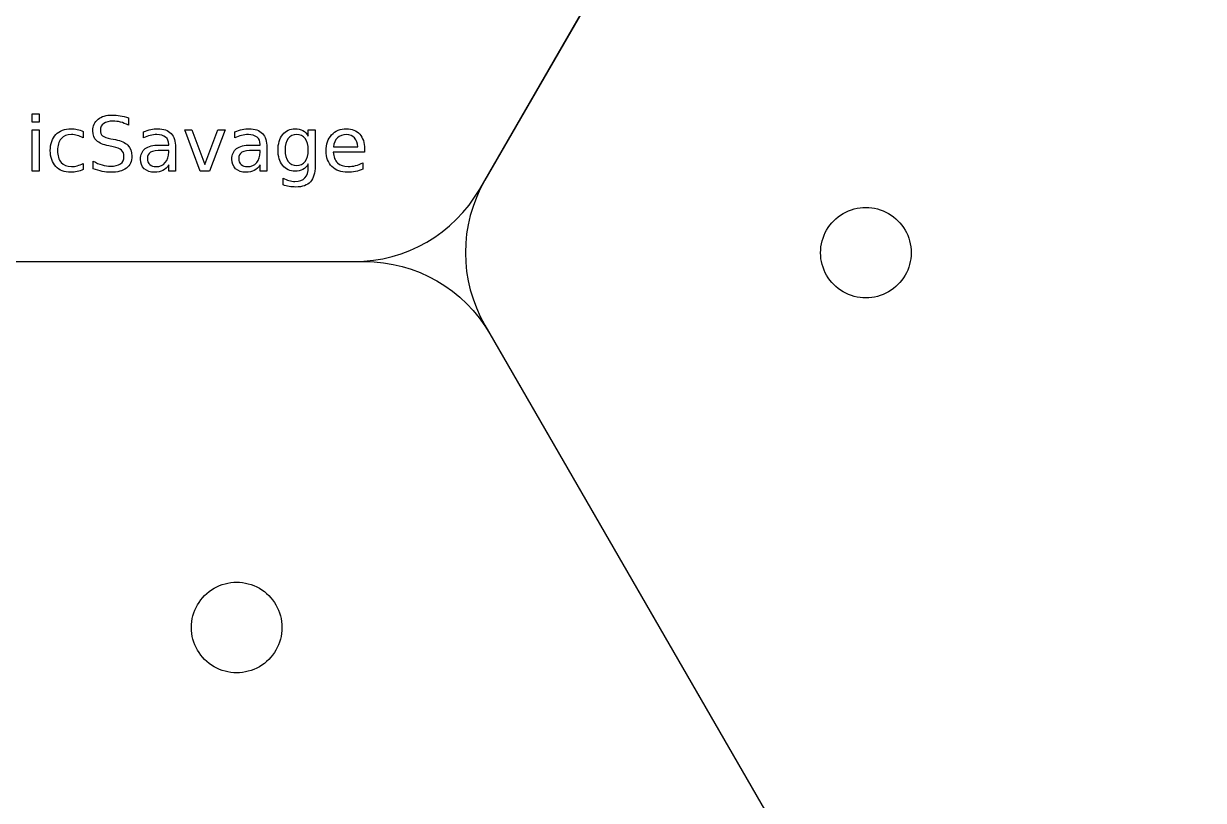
# Model space of a CAD drawing. Extents: x 5 to 486, y 5 to 284.
# Drawn here: x 59 to 91.56, y 90.38 to 111.84 of the extents above; entities that cross this region are included whole.
import ezdxf

# ---------------------------------------------------------------- set-up
doc = ezdxf.new("R2010")
doc.units = 0
doc.layers.add('Layer_1', color=7, linetype='CONTINUOUS')

msp = doc.modelspace()

# ---------------------------------------------------------------- linework, layer by layer
at = {"layer": 'Layer_1', "color": 7}
for p, q in [((71.585868, 107.265026), (91.276468, 141.370146)), ((91.417568, 141.614116), (71.726968, 107.508995)), ((80.992258, 105.508996), (80.992258, 105.508996)), ((28.740578, 105.265026), (68.121768, 105.265026)), ((56.712638, 105.265436), (68.403238, 105.265436)), ((71.726968, 103.508995), (91.417568, 69.403878)), ((71.867338, 103.265436), (91.557938, 69.160316)), ((63.627634, 95.158926), (63.627634, 95.158926))]:
    msp.add_line(p, q, dxfattribs=at)
at = {"layer": 'Layer_1', "color": 3}
for p, q in [((59.235315, 109.347519), (59.423281, 109.347519)), ((59.235315, 109.109492), (59.235315, 109.347519)), ((59.423281, 109.109492), (59.235315, 109.109492)), ((59.423281, 109.347519), (59.423281, 109.109492)), ((61.890349, 109.233125), (61.890349, 109.233102)), ((61.890349, 109.233102), (61.890349, 109.031855)), ((59.235315, 108.902117), (59.423281, 108.902117)), ((59.235315, 107.757967), (59.235315, 108.902117)), ((59.423281, 108.902117), (59.423281, 107.757967)), ((60.638934, 108.858214), (60.638934, 108.85819)), ((60.638934, 108.85819), (60.638934, 108.68248)), ((62.308169, 108.676388), (62.308169, 108.850053)), ((63.444141, 108.902117), (63.643343, 108.902117)), ((63.873197, 107.757967), (63.444141, 108.902117)), ((63.643343, 108.902117), (64.00089, 107.941849)), ((64.00089, 107.941849), (64.358437, 108.902117)), ((64.557639, 108.902117), (64.128589, 107.757967)), ((64.358437, 108.902117), (64.557639, 108.902117)), ((64.829376, 108.676388), (64.829376, 108.850053)), ((66.853087, 108.728411), (66.853087, 108.902076)), ((66.853087, 108.902076), (67.041053, 108.902076)), ((67.041053, 108.902076), (67.041053, 107.899966)), ((61.47151, 108.434248), (61.345856, 108.458784)), ((61.407154, 108.655894), (61.531783, 108.630351)), ((62.739264, 108.480232), (63.002828, 108.480232)), ((63.002828, 108.480232), (63.002828, 108.498604)), ((65.260471, 108.480232), (65.524035, 108.480232)), ((65.524035, 108.480232), (65.524035, 108.498604)), ((67.548766, 108.43119), (68.218913, 108.432209)), ((63.002828, 108.333159), (62.815882, 108.333106)), ((63.002828, 108.291259), (63.002828, 108.333159)), ((63.190794, 108.410809), (63.190794, 108.410743)), ((63.190794, 108.410743), (63.190794, 107.757967)), ((65.524035, 108.333159), (65.337089, 108.333106)), ((65.524035, 108.291259), (65.524035, 108.333159)), ((65.712001, 108.410809), (65.712001, 108.410743)), ((65.712001, 108.410743), (65.712001, 107.757967)), ((66.853087, 108.343323), (66.853087, 108.343323)), ((68.406879, 108.285095), (67.542638, 108.285095)), ((68.406879, 108.377033), (68.406879, 108.285095)), ((68.406879, 108.377033), (68.406879, 108.377033)), ((60.638934, 107.975547), (60.638934, 107.801882)), ((60.914761, 107.825381), (60.914761, 108.037865)), ((63.002828, 107.757967), (63.002828, 107.931632)), ((65.524035, 107.757967), (65.524035, 107.931632)), ((66.853087, 107.866256), (66.853087, 107.959214)), ((68.362952, 107.993937), (68.362952, 107.816189)), ((59.423281, 107.757967), (59.235315, 107.757967)), ((63.190794, 107.757967), (63.002828, 107.757967)), ((64.128589, 107.757967), (63.873197, 107.757967)), ((65.712001, 107.757967), (65.524035, 107.757967)), ((66.156383, 107.383055), (66.156383, 107.565918))]:
    msp.add_line(p, q, dxfattribs=at)
for points in [[(60.908633, 108.875578), (60.908633, 109.010426), (60.955964, 109.116669), (61.050626, 109.194307)], [(61.050626, 109.194307), (61.145972, 109.271944), (61.277073, 109.310763), (61.443928, 109.310763)], [(61.467421, 109.143178), (61.35505, 109.143178), (61.268218, 109.121387), (61.206926, 109.077803)], [(61.443928, 109.310763), (61.515437, 109.310763), (61.588308, 109.304303), (61.662539, 109.291383)], [(61.668673, 109.11562), (61.599207, 109.133992), (61.532122, 109.143178), (61.467421, 109.143178)], [(61.662539, 109.291383), (61.736775, 109.278463), (61.812712, 109.259044), (61.890349, 109.233125)], [(61.890349, 109.031855), (61.812028, 109.06931), (61.738136, 109.097232), (61.668673, 109.11562)], [(59.733836, 108.329011), (59.733836, 108.515613), (59.784913, 108.662378), (59.887066, 108.769304)], [(59.887066, 108.769304), (59.989903, 108.876226), (60.13054, 108.929687), (60.308975, 108.929687)], [(60.317142, 108.770323), (60.195238, 108.770323), (60.100573, 108.731505), (60.033149, 108.653867)], [(60.308975, 108.929687), (60.366862, 108.929687), (60.423387, 108.923563), (60.478551, 108.911315)], [(60.478551, 108.747862), (60.42543, 108.762836), (60.371627, 108.770323), (60.317142, 108.770323)], [(60.478551, 108.911315), (60.533715, 108.899739), (60.587176, 108.882038), (60.638934, 108.858214)], [(61.011807, 108.602822), (60.943024, 108.668203), (60.908633, 108.759122), (60.908633, 108.875578)], [(61.206926, 109.077803), (61.146314, 109.034215), (61.116008, 108.97224), (61.116008, 108.891876)], [(61.116008, 108.891876), (61.116008, 108.824452), (61.136098, 108.773373), (61.17628, 108.73864)], [(62.308169, 108.850053), (62.376952, 108.876604), (62.443692, 108.896359), (62.50839, 108.909318)], [(62.677972, 108.770341), (62.61259, 108.770341), (62.548914, 108.762518), (62.486942, 108.746872)], [(62.50839, 108.909318), (62.573092, 108.922949), (62.636089, 108.929764), (62.697381, 108.929764)], [(62.917018, 108.698832), (62.860491, 108.746505), (62.780809, 108.770341), (62.677972, 108.770341)], [(62.697381, 108.929764), (62.862873, 108.929764), (62.986483, 108.886858), (63.06821, 108.801046)], [(63.06821, 108.801046), (63.149932, 108.715234), (63.190794, 108.585155), (63.190794, 108.410809)], [(64.829376, 108.850053), (64.898159, 108.876604), (64.964902, 108.896359), (65.029603, 108.909318)], [(65.199179, 108.770341), (65.133802, 108.770341), (65.070125, 108.762518), (65.008149, 108.746872)], [(65.029603, 108.909318), (65.094301, 108.922949), (65.157296, 108.929764), (65.218588, 108.929764)], [(65.438225, 108.698832), (65.381698, 108.746505), (65.302016, 108.770341), (65.199179, 108.770341)], [(65.218588, 108.929764), (65.384081, 108.929764), (65.50769, 108.886858), (65.589417, 108.801046)], [(65.589417, 108.801046), (65.67114, 108.715234), (65.712001, 108.585155), (65.712001, 108.410809)], [(66.018473, 108.343306), (66.018473, 108.520374), (66.061377, 108.662372), (66.147185, 108.769298)], [(66.147185, 108.769298), (66.232997, 108.87622), (66.346052, 108.929681), (66.486348, 108.929681)], [(66.532314, 108.77238), (66.43152, 108.77238), (66.352861, 108.734922), (66.296338, 108.660007)], [(66.486348, 108.929681), (66.570793, 108.929681), (66.643324, 108.912988), (66.70394, 108.879602)], [(66.768297, 108.660007), (66.712449, 108.734922), (66.633788, 108.77238), (66.532314, 108.77238)], [(66.70394, 108.879602), (66.764553, 108.846216), (66.814269, 108.795819), (66.853087, 108.728411)], [(67.3465, 108.318805), (67.3465, 108.506091), (67.396897, 108.654559), (67.497691, 108.764207)], [(67.497691, 108.764207), (67.599165, 108.874535), (67.735712, 108.929699), (67.907332, 108.929699)], [(67.909377, 108.770347), (67.804497, 108.770347), (67.72039, 108.740722), (67.657055, 108.681473)], [(67.907332, 108.929699), (68.061248, 108.929699), (68.182815, 108.879984), (68.272033, 108.780552)], [(68.132078, 108.678409), (68.076234, 108.739701), (68.002001, 108.770347), (67.909377, 108.770347)], [(68.272033, 108.780552), (68.36193, 108.681801), (68.406879, 108.547294), (68.406879, 108.377033)], [(60.033149, 108.653867), (59.965729, 108.576909), (59.932019, 108.468624), (59.932019, 108.329011)], [(60.638934, 108.68248), (60.585813, 108.711757), (60.532352, 108.733551), (60.478551, 108.747862)], [(61.345856, 108.458784), (61.191944, 108.489444), (61.080595, 108.537456), (61.011807, 108.602822)], [(61.17628, 108.73864), (61.217142, 108.704582), (61.2941, 108.677), (61.407154, 108.655894)], [(61.697275, 108.33924), (61.651645, 108.381464), (61.57639, 108.413134), (61.47151, 108.434248)], [(61.531783, 108.630351), (61.685698, 108.601074), (61.79909, 108.549315), (61.871959, 108.475076)], [(61.871959, 108.475076), (61.945511, 108.401524), (61.982287, 108.302772), (61.982287, 108.178821)], [(62.486942, 108.746872), (62.424967, 108.731226), (62.365375, 108.707731), (62.308169, 108.676388)], [(62.353115, 108.38216), (62.439607, 108.447541), (62.568323, 108.480232), (62.739264, 108.480232)], [(63.002828, 108.498604), (63.002828, 108.585096), (62.974225, 108.651838), (62.917018, 108.698832)], [(65.008149, 108.746872), (64.946174, 108.731226), (64.886583, 108.707731), (64.829376, 108.676388)], [(64.874323, 108.38216), (64.960814, 108.447541), (65.08953, 108.480232), (65.260471, 108.480232)], [(65.524035, 108.498604), (65.524035, 108.585096), (65.495432, 108.651838), (65.438225, 108.698832)], [(66.296338, 108.660007), (66.240491, 108.585092), (66.212567, 108.479531), (66.212567, 108.343323)], [(66.853087, 108.343323), (66.853087, 108.479531), (66.824824, 108.585092), (66.768297, 108.660007)], [(67.657055, 108.681473), (67.594396, 108.62222), (67.5583, 108.538792), (67.548766, 108.43119)], [(68.218913, 108.432209), (68.217728, 108.535046), (68.188783, 108.617113), (68.132078, 108.678409)], [(59.886047, 107.890762), (59.784573, 107.999048), (59.733836, 108.145131), (59.733836, 108.329011)], [(59.932019, 108.329011), (59.932019, 108.189398), (59.965729, 108.080771), (60.033149, 108.003129)], [(61.670712, 107.965354), (61.73473, 108.011663), (61.76674, 108.077724), (61.76674, 108.163536)], [(61.76674, 108.163536), (61.76674, 108.238448), (61.743585, 108.297015), (61.697275, 108.33924)], [(61.982287, 108.178821), (61.982287, 108.031037), (61.932572, 107.919006), (61.83314, 107.842728)], [(62.224397, 108.091014), (62.224397, 108.21973), (62.267303, 108.316778), (62.353115, 108.38216)], [(62.500218, 108.281012), (62.441652, 108.246283), (62.412369, 108.187033), (62.412369, 108.103264)], [(62.815882, 108.333106), (62.664009, 108.333106), (62.558788, 108.315741), (62.500218, 108.281012)], [(62.90782, 107.996029), (62.971159, 108.070261), (63.002828, 108.168671), (63.002828, 108.291259)], [(64.745611, 108.091014), (64.745611, 108.21973), (64.788515, 108.316778), (64.874323, 108.38216)], [(65.021431, 108.281012), (64.962861, 108.246283), (64.933576, 108.187033), (64.933576, 108.103264)], [(65.337089, 108.333106), (65.18522, 108.333106), (65.080001, 108.315741), (65.021431, 108.281012)], [(65.429033, 107.996029), (65.492368, 108.070261), (65.524035, 108.168671), (65.524035, 108.291259)], [(66.147185, 107.918338), (66.061377, 108.025261), (66.018473, 108.166917), (66.018473, 108.343306)], [(66.212567, 108.343323), (66.212567, 108.207796), (66.240491, 108.102574), (66.296338, 108.027659)], [(66.768297, 108.027659), (66.824824, 108.102574), (66.853087, 108.207796), (66.853087, 108.343323)], [(67.505864, 107.887704), (67.399621, 107.993947), (67.3465, 108.137647), (67.3465, 108.318805)], [(67.542638, 108.285095), (67.550817, 108.155696), (67.589635, 108.056944), (67.659094, 107.98884)], [(60.296713, 107.728334), (60.12441, 107.728334), (59.987521, 107.782477), (59.886047, 107.890762)], [(60.033149, 108.003129), (60.100573, 107.926171), (60.195238, 107.887692), (60.317142, 107.887692)], [(60.317142, 107.887692), (60.371627, 107.887692), (60.42543, 107.894844), (60.478551, 107.909146)], [(60.638934, 107.801882), (60.586497, 107.777386), (60.532014, 107.758994), (60.475487, 107.746706)], [(60.478551, 107.909146), (60.532352, 107.924121), (60.585813, 107.946254), (60.638934, 107.975547)], [(60.914761, 108.037865), (60.998526, 107.990871), (61.080591, 107.955456), (61.160954, 107.93162)], [(61.167082, 107.752852), (61.086039, 107.769209), (61.001932, 107.793386), (60.914761, 107.825381)], [(61.160954, 107.93162), (61.241318, 107.907795), (61.320318, 107.895883), (61.397956, 107.895883)], [(61.397956, 107.895883), (61.515775, 107.895883), (61.606694, 107.91904), (61.670712, 107.965354)], [(61.83314, 107.842728), (61.734389, 107.766454), (61.589327, 107.728316), (61.397956, 107.728316)], [(62.327578, 107.82643), (62.258791, 107.892491), (62.224397, 107.980685), (62.224397, 108.091014)], [(62.607482, 107.728364), (62.490346, 107.728364), (62.397045, 107.761053), (62.327578, 107.82643)], [(62.412369, 108.103264), (62.412369, 108.036519), (62.434161, 107.983398), (62.477744, 107.9439)], [(62.477744, 107.9439), (62.522011, 107.905101), (62.581944, 107.885701), (62.657543, 107.885701)], [(62.657543, 107.885701), (62.761739, 107.885701), (62.845165, 107.922477), (62.90782, 107.996029)], [(63.002828, 107.931632), (62.959924, 107.862169), (62.906463, 107.81075), (62.842445, 107.777376)], [(64.848785, 107.82643), (64.780002, 107.892491), (64.745611, 107.980685), (64.745611, 108.091014)], [(65.128695, 107.728364), (65.011555, 107.728364), (64.918252, 107.761053), (64.848785, 107.82643)], [(64.933576, 108.103264), (64.933576, 108.036519), (64.95537, 107.983398), (64.998957, 107.9439)], [(64.998957, 107.9439), (65.043225, 107.905101), (65.103156, 107.885701), (65.17875, 107.885701)], [(65.17875, 107.885701), (65.28295, 107.885701), (65.366378, 107.922477), (65.429033, 107.996029)], [(65.524035, 107.931632), (65.481131, 107.862169), (65.42767, 107.81075), (65.363652, 107.777376)], [(66.486348, 107.757949), (66.346052, 107.757949), (66.232997, 107.811412), (66.147185, 107.918338)], [(66.296338, 108.027659), (66.352861, 107.952748), (66.43152, 107.915292), (66.532314, 107.915292)], [(66.70394, 107.808028), (66.643324, 107.774642), (66.570793, 107.757949), (66.486348, 107.757949)], [(66.532314, 107.915292), (66.633788, 107.915292), (66.712449, 107.952748), (66.768297, 108.027659)], [(66.853087, 107.959214), (66.814249, 107.891794), (66.764533, 107.841398), (66.70394, 107.808028)], [(66.761143, 107.57511), (66.822439, 107.639128), (66.853087, 107.736177), (66.853087, 107.866256)], [(67.041053, 107.899966), (67.041053, 107.705189), (66.997807, 107.560467), (66.911315, 107.465801)], [(67.940023, 107.728346), (67.757506, 107.728346), (67.612786, 107.781465), (67.505864, 107.887704)], [(67.659094, 107.98884), (67.729244, 107.921416), (67.826633, 107.887704), (67.95126, 107.887704)], [(67.95126, 107.887704), (68.023453, 107.887704), (68.093259, 107.896555), (68.160679, 107.914255)], [(68.362952, 107.816189), (68.295527, 107.787584), (68.226403, 107.76579), (68.155577, 107.750808)], [(68.160679, 107.914255), (68.228787, 107.931956), (68.296211, 107.958516), (68.362952, 107.993937)], [(60.475487, 107.746706), (60.419643, 107.734458), (60.360052, 107.728334), (60.296713, 107.728334)], [(61.397956, 107.728316), (61.325767, 107.728316), (61.248809, 107.736495), (61.167082, 107.752852)], [(62.842445, 107.777376), (62.778426, 107.744701), (62.700105, 107.728364), (62.607482, 107.728364)], [(65.363652, 107.777376), (65.299634, 107.744701), (65.221315, 107.728364), (65.128695, 107.728364)], [(66.156383, 107.565918), (66.211547, 107.53593), (66.26603, 107.513796), (66.319831, 107.499517)], [(66.319831, 107.499517), (66.373632, 107.485214), (66.428456, 107.478063), (66.484304, 107.478063)], [(66.484304, 107.478063), (66.607571, 107.478063), (66.699851, 107.510412), (66.761143, 107.57511)], [(66.911315, 107.465801), (66.824824, 107.370455), (66.692362, 107.322782), (66.51393, 107.322782)], [(68.155577, 107.750808), (68.084747, 107.735833), (68.012896, 107.728346), (67.940023, 107.728346)], [(66.326984, 107.338132), (66.268414, 107.347654), (66.211547, 107.362628), (66.156383, 107.383055)], [(66.51393, 107.322782), (66.447869, 107.322782), (66.385554, 107.327899), (66.326984, 107.338132)]]:
    msp.add_open_spline(points, degree=3, dxfattribs=at)
at = {"layer": 'Layer_1', "color": 7}
for points in [[(71.726968, 107.508995), (71.012437, 106.27139), (71.012437, 104.746599), (71.726968, 103.508995)], [(68.121768, 105.265026), (69.55083, 105.265026), (70.871337, 106.027422), (71.585868, 107.265026)], [(81.617258, 106.591528), (82.004009, 106.814819), (82.480506, 106.814819), (82.867258, 106.591528)], [(80.992258, 105.508996), (80.992258, 105.955578), (81.230506, 106.368237), (81.617258, 106.591528)], [(82.867258, 106.591528), (83.254009, 106.368237), (83.492258, 105.955578), (83.492258, 105.508996)], [(81.617258, 104.426464), (81.230506, 104.649755), (80.992258, 105.062414), (80.992258, 105.508996)], [(83.492258, 105.508996), (83.492258, 105.062414), (83.254009, 104.649755), (82.867258, 104.426464)], [(68.403238, 105.265436), (69.8323, 105.265435), (71.152807, 104.50304), (71.867338, 103.265436)], [(82.867258, 104.426464), (82.480506, 104.203173), (82.004009, 104.203173), (81.617258, 104.426464)], [(64.252634, 96.241458), (64.639385, 96.464749), (65.115882, 96.464749), (65.502634, 96.241458)], [(63.627634, 95.158926), (63.627634, 95.605508), (63.865882, 96.018167), (64.252634, 96.241458)], [(65.502634, 96.241458), (65.889385, 96.018167), (66.127634, 95.605508), (66.127634, 95.158926)], [(64.252634, 94.076394), (63.865882, 94.299685), (63.627634, 94.712344), (63.627634, 95.158926)], [(66.127634, 95.158926), (66.127634, 94.712344), (65.889385, 94.299685), (65.502634, 94.076394)], [(65.502634, 94.076394), (65.115882, 93.853103), (64.639385, 93.853103), (64.252634, 94.076394)]]:
    msp.add_open_spline(points, degree=3, dxfattribs=at)

doc.saveas('drawing.dxf')
